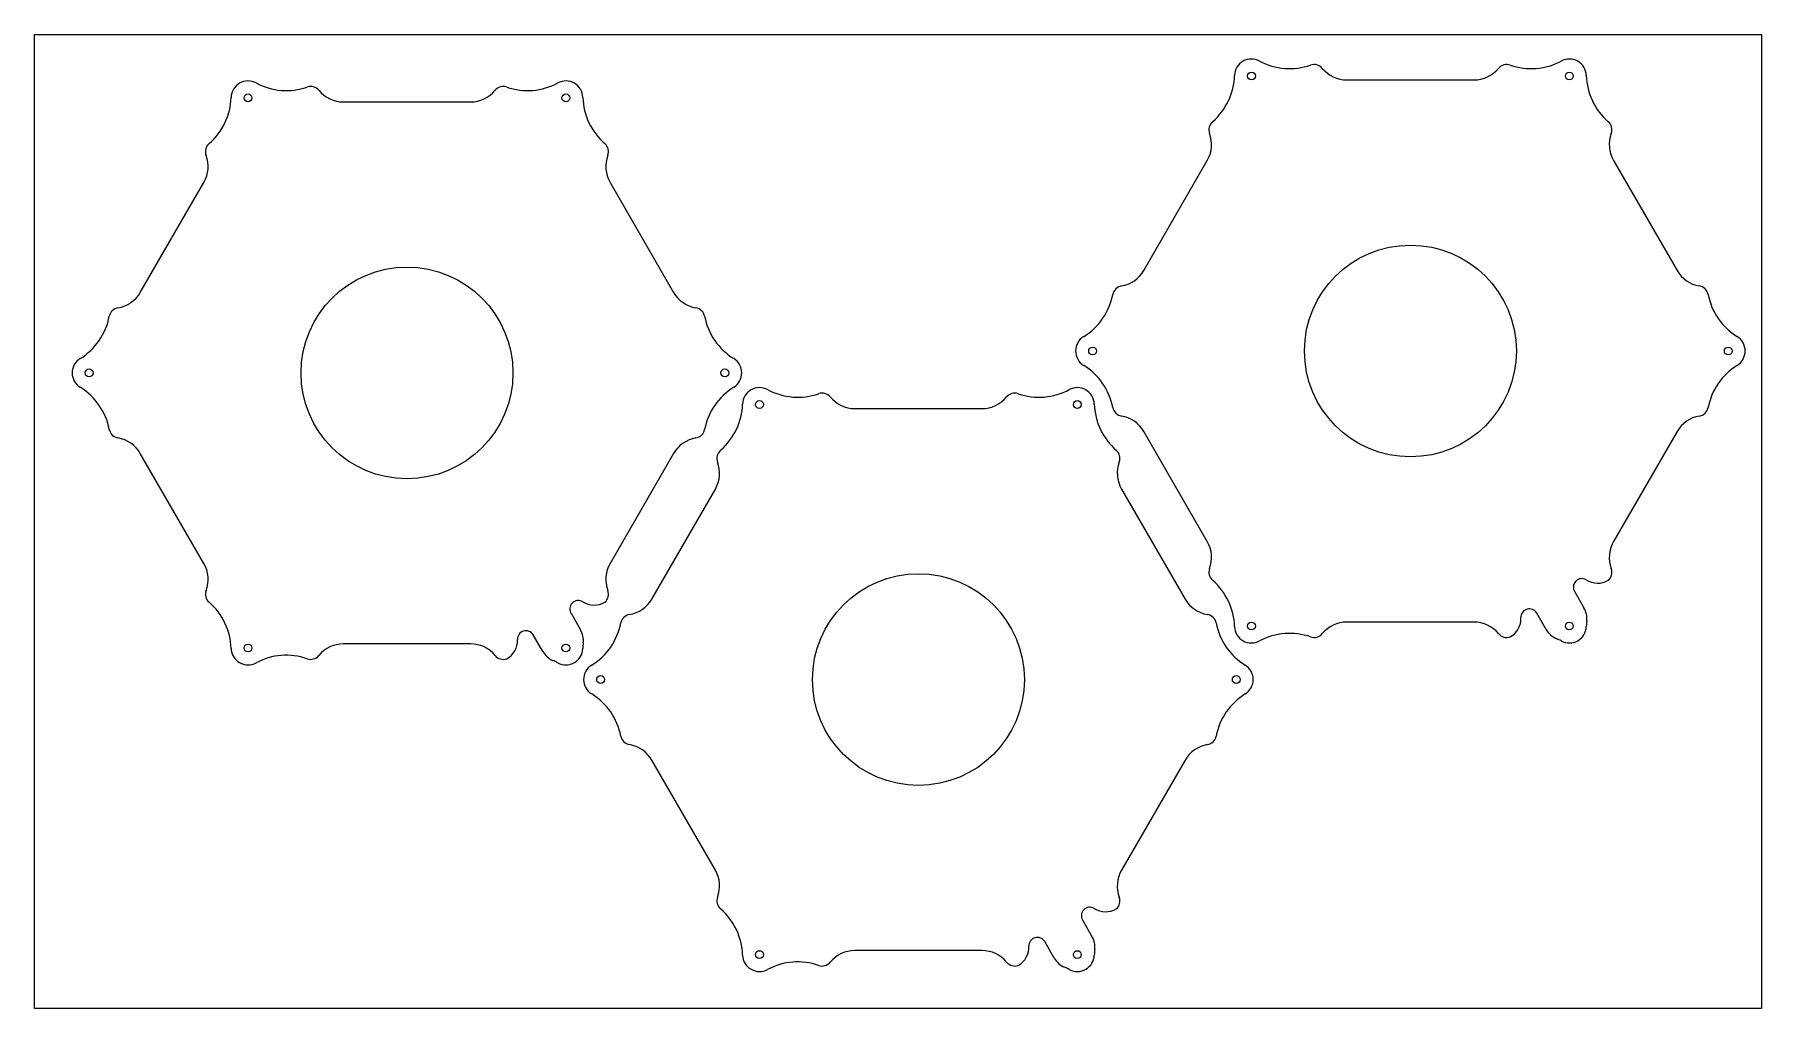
# Model space of a CAD drawing. Header units: inches. Extents: x -176 to 639, y -300 to 160.
import ezdxf

# ---------------------------------------------------------------- set-up
doc = ezdxf.new("R2010")
doc.units = ezdxf.units.IN
doc.header["$MEASUREMENT"] = 0
doc.linetypes.add('Continuous2', pattern=[0])

msp = doc.modelspace()

# ---------------------------------------------------------------- linework, layer by layer
at = {"color": 2, "linetype": 'Continuous2', "lineweight": -3}
for p, q in [((-175.76, 159.82), (639.24, 159.82)), ((-175.76, -300.18), (-175.76, 159.82)), ((639.24, 159.82), (639.24, -300.18)), ((639.24, -300.18), (-175.76, -300.18))]:
    msp.add_line(p, q, dxfattribs=at)
at = {"color": 1, "linetype": 'Continuous2', "lineweight": -3}
for p, q in [((443.57, 138.35), (503.57, 138.35)), ((-30, 128), (30, 128)), ((347.72, 48.36), (377.72, 100.33)), ((569.43, 100.33), (599.43, 48.36)), ((-125.85, 38.02), (-95.85, 89.98)), ((95.85, 89.98), (125.85, 38.02)), ((211.38, -16.83), (271.38, -16.83)), ((377.72, -79.64), (347.72, -27.67)), ((599.43, -27.67), (569.43, -79.64)), ((-95.85, -89.98), (-125.85, -38.02)), ((125.85, -38.02), (95.85, -89.98)), ((115.53, -106.81), (145.53, -54.85)), ((337.24, -54.85), (367.24, -106.81)), ((551.14, -103.43), (555.47, -110.95)), ((77.57, -113.77), (81.9, -121.3)), ((537.68, -121.23), (533.18, -113.44)), ((555.47, -110.95), (555.48, -110.97)), ((81.9, -121.3), (81.9, -121.31)), ((503.57, -117.65), (443.57, -117.65)), ((537.68, -121.24), (537.68, -121.23)), ((30, -128), (-30, -128)), ((64.1, -131.58), (59.6, -123.78)), ((64.11, -131.59), (64.1, -131.58)), ((145.53, -234.81), (115.53, -182.85)), ((367.24, -182.85), (337.24, -234.81)), ((318.95, -258.61), (323.28, -266.13)), ((305.49, -276.41), (300.99, -268.61)), ((323.28, -266.13), (323.29, -266.14)), ((271.38, -272.83), (211.38, -272.83)), ((305.49, -276.42), (305.49, -276.41))]:
    msp.add_line(p, q, dxfattribs=at)
at = {"color": 5, "linetype": 'Continuous2', "lineweight": -3}
for centre, radius in [((398.57, 140.25), 1.85), ((548.57, 140.25), 1.85), ((-75, 129.9), 1.85), ((75, 129.9), 1.85), ((473.57, 10.35), 50), ((0, 0), 50), ((323.57, 10.35), 1.85), ((623.57, 10.35), 1.85), ((-150, 0), 1.85), ((150, 0), 1.85), ((166.38, -14.93), 1.85), ((316.38, -14.93), 1.85), ((241.38, -144.83), 50), ((398.57, -119.56), 1.85), ((548.57, -119.56), 1.85), ((-75, -129.9), 1.85), ((75, -129.9), 1.85), ((91.38, -144.83), 1.85), ((391.38, -144.83), 1.85), ((166.38, -274.73), 1.85), ((316.38, -274.73), 1.85)]:
    msp.add_circle(centre, radius, dxfattribs=at)
at = {"color": 1, "linetype": 'Continuous2', "lineweight": -3}
for centre, radius, start, end in [((398.57, 140.25), 8, 61.66824, 178.33176), ((416.61, 173.7), 30, 241.66824, 289.2088), ((530.54, 173.7), 30, 250.7912, 298.33176), ((548.57, 140.25), 8, 1.66824, 118.33176), ((360.59, 141.36), 30, 310.7912, 358.33176), ((428.12, 140.65), 5, 39.41793, 109.2088), ((443.57, 153.35), 15, 219.41793, 270), ((503.57, 153.35), 15, 270, 320.58207), ((519.02, 140.65), 5, 70.7912, 140.58207), ((586.56, 141.36), 30, 181.66824, 229.2088), ((-75, 129.9), 8, 61.66824, 178.33176), ((-56.97, 163.35), 30, 241.66824, 289.2088), ((-45.45, 130.3), 5, 39.41793, 109.2088), ((-30, 143), 15, 219.41793, 270), ((30, 143), 15, 270, 320.58207), ((45.45, 130.3), 5, 70.7912, 140.58207), ((56.97, 163.35), 30, 250.7912, 298.33176), ((75, 129.9), 8, 1.66824, 118.33176), ((-112.98, 131.01), 30, 310.7912, 358.33176), ((112.98, 131.01), 30, 181.66824, 229.2088), ((383.46, 114.86), 5, 130.7912, 200.58207), ((563.69, 114.86), 5, 339.41793, 49.2088), ((-90.12, 104.51), 5, 130.7912, 200.58207), ((90.12, 104.51), 5, 339.41793, 49.2088), ((364.73, 107.83), 15, 330, 20.58207), ((582.42, 107.83), 15, 159.41793, 210), ((-108.84, 97.48), 15, 330, 20.58207), ((108.84, 97.48), 15, 159.41793, 210), ((338.01, 36.13), 5, 99.41793, 169.2088), ((334.73, 55.86), 15, 279.41793, 330), ((612.42, 55.86), 15, 210, 260.58207), ((609.14, 36.13), 5, 10.7912, 80.58207), ((-138.84, 45.52), 15, 279.41793, 330), ((138.84, 45.52), 15, 210, 260.58207), ((303.62, 42.69), 30, 301.66824, 349.2088), ((643.52, 42.69), 30, 190.7912, 238.33176), ((-169.95, 32.34), 30, 301.66824, 349.2088), ((-135.57, 25.79), 5, 99.41793, 169.2088), ((135.57, 25.79), 5, 10.7912, 80.58207), ((169.95, 32.34), 30, 190.7912, 238.33176), ((323.57, 10.35), 8, 121.66824, 238.33176), ((623.57, 10.35), 8, 301.66824, 58.33176), ((-150, 0), 8, 121.66824, 238.33176), ((150, 0), 8, 301.66824, 58.33176), ((303.62, -22), 30, 10.7912, 58.33176), ((643.52, -22), 30, 121.66824, 169.2088), ((-169.95, -32.34), 30, 10.7912, 58.33176), ((169.95, -32.34), 30, 121.66824, 169.2088), ((166.38, -14.93), 8, 61.66824, 178.33176), ((184.42, 18.52), 30, 241.66824, 289.2088), ((298.35, 18.52), 30, 250.7912, 298.33176), ((316.38, -14.93), 8, 1.66824, 118.33176), ((128.4, -13.82), 30, 310.7912, 358.33176), ((195.93, -14.53), 5, 39.41793, 109.2088), ((211.38, -1.83), 15, 219.41793, 270), ((271.38, -1.83), 15, 270, 320.58207), ((286.84, -14.53), 5, 70.7912, 140.58207), ((354.37, -13.82), 30, 181.66824, 229.2088), ((338.01, -15.44), 5, 190.7912, 260.58207), ((334.73, -35.17), 15, 30, 80.58207), ((612.42, -35.17), 15, 99.41793, 150), ((609.14, -15.44), 5, 279.41793, 349.2088), ((-135.57, -25.79), 5, 190.7912, 260.58207), ((-138.84, -45.52), 15, 30, 80.58207), ((138.84, -45.52), 15, 99.41793, 150), ((135.57, -25.79), 5, 279.41793, 349.2088), ((151.27, -40.32), 5, 130.7912, 200.58207), ((331.5, -40.32), 5, 339.41793, 49.2088), ((132.54, -47.35), 15, 330, 20.58207), ((350.23, -47.35), 15, 159.41793, 210), ((364.73, -87.14), 15, 339.41793, 30), ((582.42, -87.14), 15, 150, 200.58207), ((-108.84, -97.48), 15, 339.41793, 30), ((108.84, -97.48), 15, 150, 200.58207), ((383.46, -94.17), 5, 159.41793, 229.2088), ((554.44, -101.16), 4, 57.75322, 214.52571), ((561.91, -89.32), 10, 237.75322, 300.34435), ((563.69, -94.17), 5, 310.7912, 20.58207), ((-90.12, -104.51), 5, 159.41793, 229.2088), ((90.12, -104.51), 5, 310.7912, 20.58207), ((360.59, -120.67), 30, 1.66824, 49.2088), ((-112.98, -131.01), 30, 1.66824, 49.2088), ((80.86, -111.51), 4, 57.75322, 214.52571), ((88.33, -99.67), 10, 237.75322, 300.34435), ((102.54, -99.31), 15, 279.41793, 330), ((380.23, -99.31), 15, 210, 260.58207), ((529.71, -115.44), 4, 30, 182.24678), ((546.83, -115.99), 10, 353.28896, 30.15886), ((56.14, -125.78), 4, 30, 182.24678), ((73.26, -126.34), 10, 353.28896, 30.15886), ((71.43, -112.49), 30, 301.66824, 349.2088), ((105.82, -119.04), 5, 99.41793, 169.2088), ((376.95, -119.04), 5, 10.7912, 80.58207), ((411.33, -112.49), 30, 190.7912, 238.33176), ((398.57, -119.56), 8, 181.66824, 298.33176), ((443.57, -132.65), 15, 90, 140.58207), ((503.57, -132.65), 15, 39.41793, 90), ((515.72, -115.99), 10, 299.65565, 2.24678), ((546.36, -116.27), 10, 209.84114, 246.71104), ((548.57, -119.56), 8, 241.66824, 358.33176), ((586.56, -120.67), 30, 173.28896, 178.33176), ((-75, -129.9), 8, 181.66824, 298.33176), ((-30, -143), 15, 90, 140.58207), ((30, -143), 15, 39.41793, 90), ((42.15, -126.33), 10, 299.65565, 2.24678), ((75, -129.9), 8, 241.66824, 358.33176), ((112.98, -131.01), 30, 173.28896, 178.33176), ((416.61, -153.01), 30, 70.7912, 118.33176), ((428.12, -119.96), 5, 250.7912, 320.58207), ((519.02, -119.96), 5, 219.41793, 289.2088), ((530.54, -153.01), 30, 61.66824, 66.71104), ((-56.97, -163.35), 30, 70.7912, 118.33176), ((-45.45, -130.3), 5, 250.7912, 320.58207), ((45.45, -130.3), 5, 219.41793, 289.2088), ((72.78, -126.61), 10, 209.84114, 246.71104), ((56.97, -163.35), 30, 61.66824, 66.71104), ((91.38, -144.83), 8, 121.66824, 238.33176), ((391.38, -144.83), 8, 301.66824, 58.33176), ((71.43, -177.17), 30, 10.7912, 58.33176), ((411.33, -177.17), 30, 121.66824, 169.2088), ((105.82, -170.62), 5, 190.7912, 260.58207), ((102.54, -190.35), 15, 30, 80.58207), ((380.23, -190.35), 15, 99.41793, 150), ((376.95, -170.62), 5, 279.41793, 349.2088), ((132.54, -242.31), 15, 339.41793, 30), ((350.23, -242.31), 15, 150, 200.58207), ((151.27, -249.34), 5, 159.41793, 229.2088), ((322.25, -256.34), 4, 57.75322, 214.52571), ((331.5, -249.34), 5, 310.7912, 20.58207), ((128.4, -275.84), 30, 1.66824, 49.2088), ((329.72, -244.5), 10, 237.75322, 300.34435), ((297.52, -270.61), 4, 30, 182.24678), ((314.64, -271.17), 10, 353.28896, 30.15886), ((166.38, -274.73), 8, 181.66824, 298.33176), ((211.38, -287.83), 15, 90, 140.58207), ((271.38, -287.83), 15, 39.41793, 90), ((283.53, -271.16), 10, 299.65565, 2.24678), ((314.17, -271.44), 10, 209.84114, 246.71104), ((316.38, -274.73), 8, 241.66824, 358.33176), ((354.37, -275.84), 30, 173.28896, 178.33176), ((184.42, -308.18), 30, 70.7912, 118.33176), ((195.93, -275.13), 5, 250.7912, 320.58207), ((286.84, -275.13), 5, 219.41793, 289.2088), ((298.35, -308.18), 30, 61.66824, 66.71104)]:
    msp.add_arc(centre, radius, start, end, dxfattribs=at)

doc.saveas('drawing.dxf')
